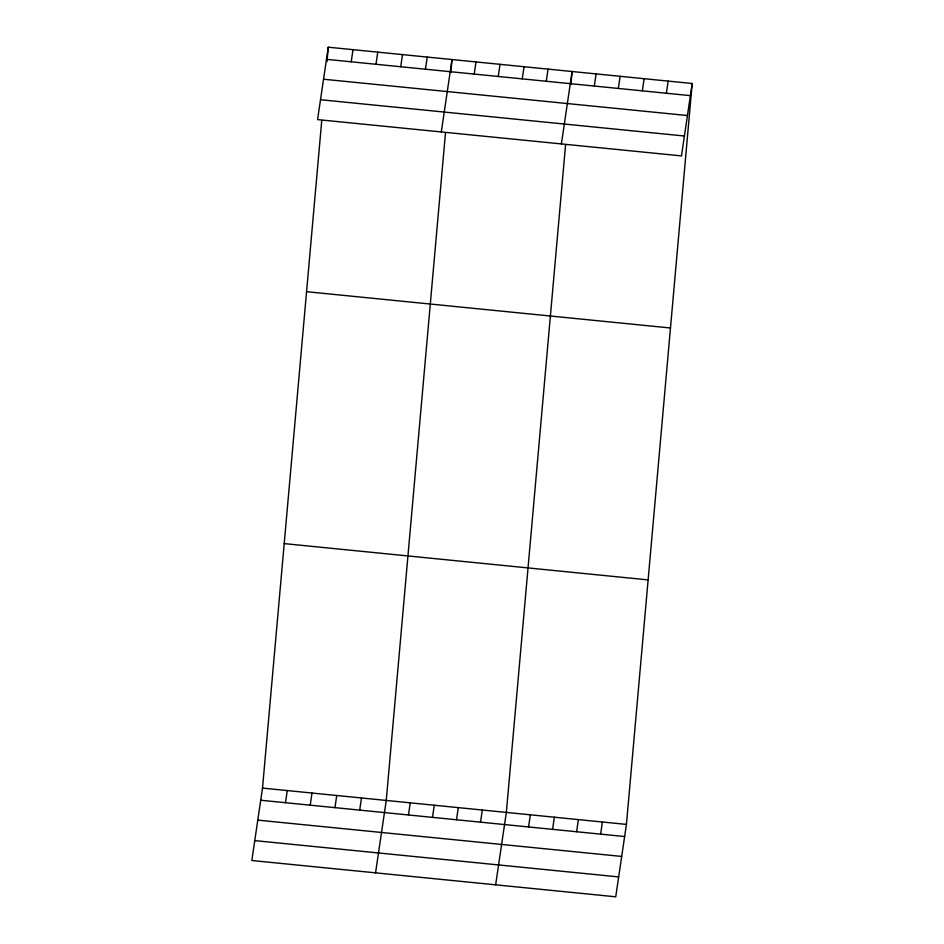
<?xml version="1.0" encoding="UTF-8"?>
<svg xmlns="http://www.w3.org/2000/svg" width="944" height="944" viewBox="0 0 944 944"><rect width="100%" height="100%" fill="white"/><g stroke="black" fill="none" stroke-linecap="round" stroke-linejoin="round"><path stroke-width="1.42" d="M692.176 83.497L681.485 155.902L317.573 119.605L328.264 47.2L692.176 83.497L626.427 824.395L615.736 896.8L251.824 860.503L262.515 788.098L321.751 120.549M326.99 61.584L328.264 47.2M445.485 132.892L386.249 800.441L375.559 872.846M450.843 72.487L451.999 59.543L441.308 131.948M565.574 144.869L506.338 812.418L495.647 884.823M570.943 84.464L572.088 71.52L561.397 143.925M351.215 61.808L353.009 49.666M375.96 64.286L377.753 52.132M285.466 802.707L287.259 790.565M400.704 66.753L402.498 54.61M310.21 805.173L312.004 793.031M425.449 69.219L427.243 57.077M334.955 807.651L336.748 795.497M359.699 810.117L361.493 797.975M474.218 74.08L476.012 61.938M498.243 76.476L500.037 64.334M408.469 814.979L410.262 802.837M522.256 78.871L524.05 66.729M432.494 817.374L434.275 805.232M546.269 81.267L548.063 69.124M456.507 819.77L458.3 807.627M480.52 822.165L482.313 810.023M594.307 86.057L596.101 73.915M618.332 88.453L620.125 76.311M528.557 826.956L530.351 814.814M642.345 90.848L644.138 78.706M552.582 829.351L554.376 817.209M666.37 93.244L668.163 81.101M576.595 831.747L578.389 819.604M600.62 834.142L602.414 822M326.471 59.342L690.383 95.639M323.532 79.225L687.444 115.534M320.512 99.722L684.424 136.019M306.564 291.696L670.476 327.993M284.215 543.602L648.127 579.899M262.515 788.098L626.427 824.395M260.721 800.241L624.633 836.537M257.783 820.124L621.695 856.432M254.762 840.62L618.674 876.917"/></g></svg>
